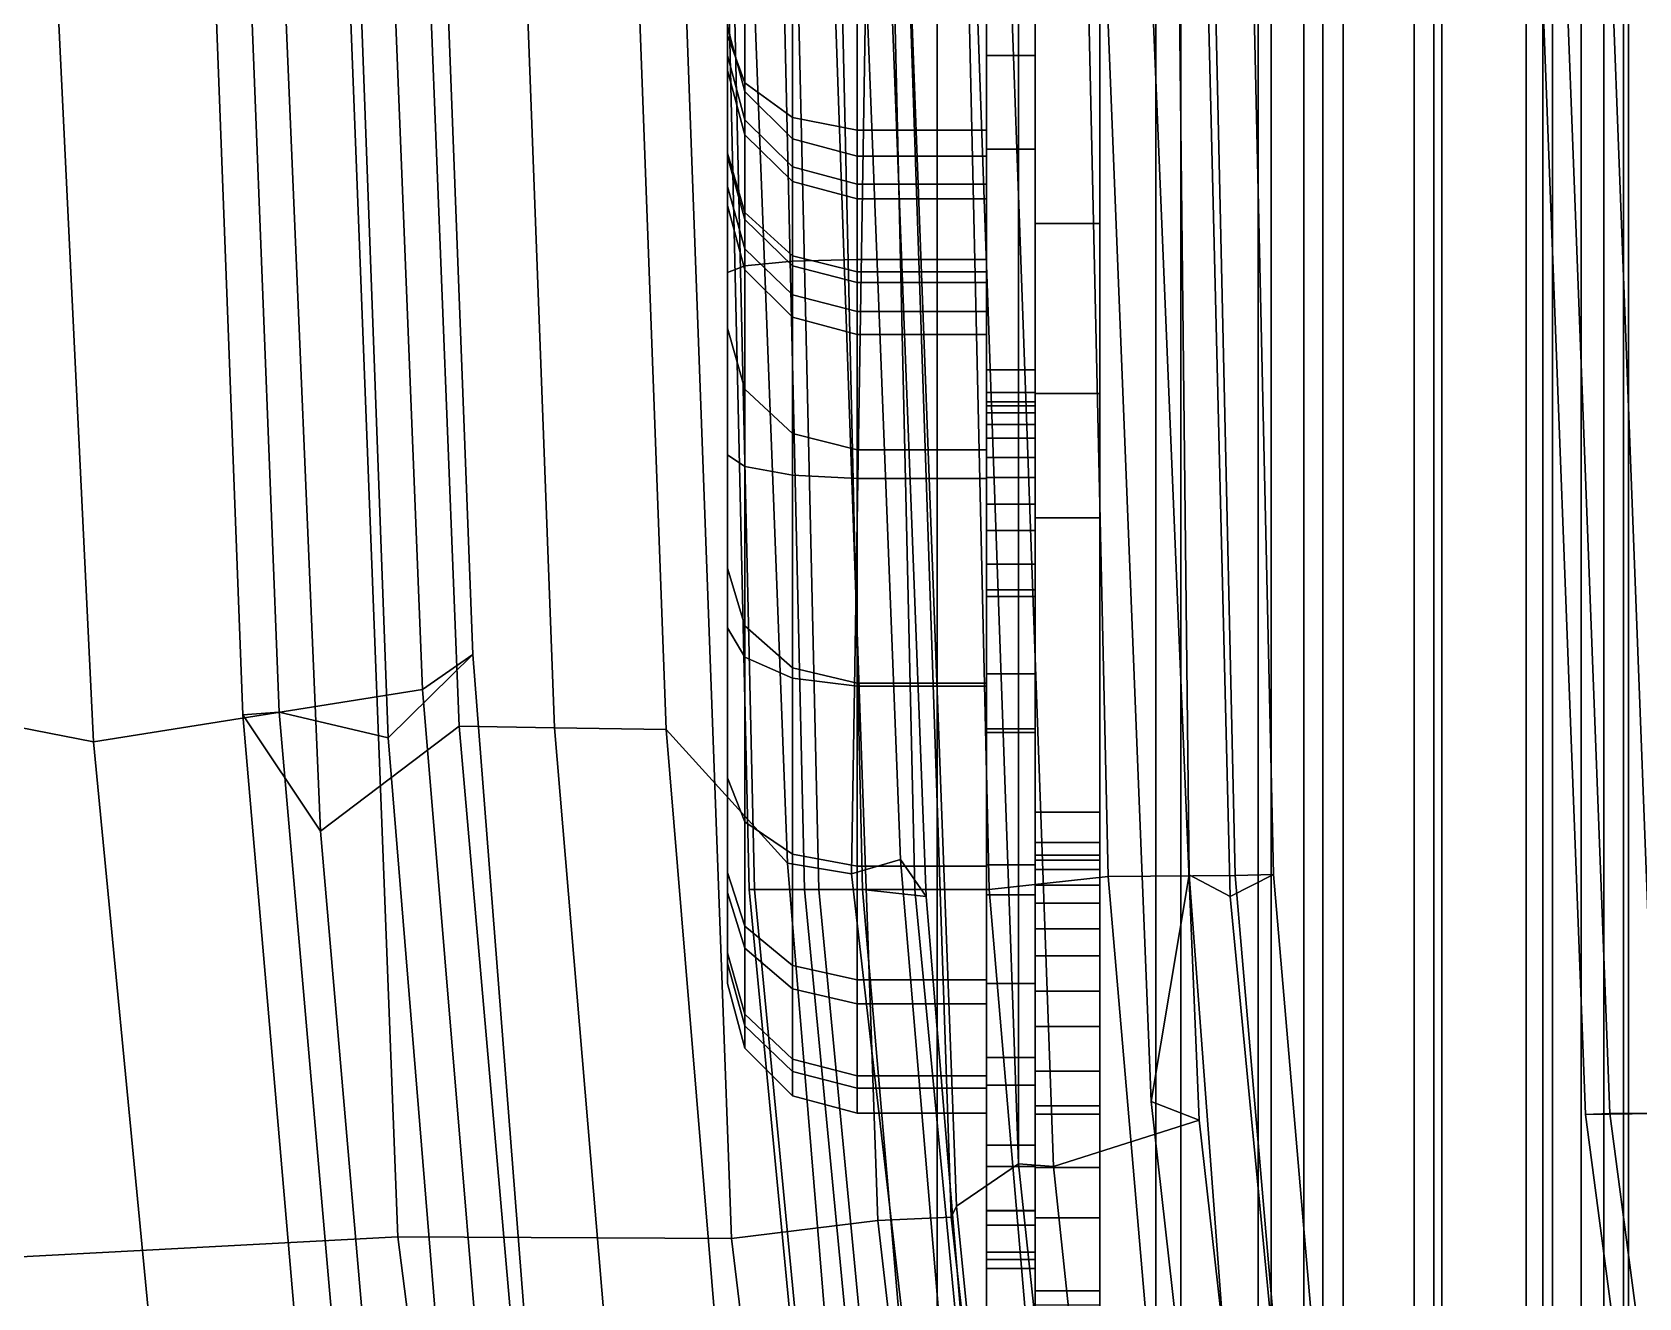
# Model space of a CAD drawing. Header units: inches. Extents: x -15.6 to 12, y -13.7 to 13.7.
# Drawn here: x -8.809 to -7.258, y -2.174 to -0.951 of the extents above; entities that cross this region are included whole.
import ezdxf

# ---------------------------------------------------------------- set-up
doc = ezdxf.new("R2010")
doc.units = ezdxf.units.IN
doc.header["$MEASUREMENT"] = 0
doc.layers.add('SEAT-FABRICBACK', color=5, linetype='Continuous')
doc.layers.add('SEAT-FRAME', color=5, linetype='Continuous')

msp = doc.modelspace()

# ---------------------------------------------------------------- linework, layer by layer
at = {"layer": 'SEAT-FABRICBACK'}
for points in [[(-9.037, -9.4579, 32.2068), (-7.9355, -8.6082, 29.1182), (-7.9355, 8.6082, 29.1182), (-9.037, 9.4579, 32.2068)], [(-7.9355, -8.6082, 29.1182), (-7.7, -8.4099, 28.5591), (-7.7, 8.4099, 28.5591), (-7.9355, 8.6082, 29.1182)], [(-7.4559, -8.18, 27.9964), (-7.4559, 8.18, 27.9964), (-7.7, 8.4099, 28.5591), (-7.7, -8.4099, 28.5591)], [(-7.4559, -8.18, 27.9964), (-7.2216, -7.9549, 27.4356), (-7.2216, 7.9549, 27.4356), (-7.4559, 8.18, 27.9964)], [(-7.3412, -6.7658, 20.9081), (-7.3412, 6.7658, 20.9081), (-7.0392, 6.7952, 22.1198), (-7.0392, -6.7952, 22.1198)], [(-7.3412, -6.7658, 20.9081), (-7.5433, -6.7367, 19.8783), (-7.5433, 6.7367, 19.8783), (-7.3412, 6.7658, 20.9081)], [(-7.613, -6.7152, 19.2665), (-7.613, 6.7152, 19.2665), (-7.5433, 6.7367, 19.8783), (-7.5433, -6.7367, 19.8783)], [(-7.613, -6.7152, 19.2665), (-7.6256, -6.6923, 18.5514), (-7.6256, 6.6923, 18.5514), (-7.613, 6.7152, 19.2665)], [(-7.6256, -6.6923, 18.5514), (-7.5814, -6.6746, 17.9716), (-7.5814, 6.6746, 17.9716), (-7.6256, 6.6923, 18.5514)], [(-7.5814, 6.6746, 17.9716), (-7.5814, -6.6746, 17.9716), (-7.4749, -6.6383, 17.2414), (-7.4749, 6.6383, 17.2414)], [(-7.3669, 6.5674, 16.6739), (-7.4749, 6.6383, 17.2414), (-7.4749, -6.6383, 17.2414), (-7.3669, -6.5674, 16.6739)], [(-7.3669, 6.5674, 16.6739), (-7.3669, -6.5674, 16.6739), (-7.3137, -6.4923, 16.3837), (-7.3137, 6.4923, 16.3837)], [(-7.2727, 6.34, 16.0652), (-7.3137, 6.4923, 16.3837), (-7.3137, -6.4923, 16.3837), (-7.2727, -6.34, 16.0652)], [(-7.2727, 6.34, 16.0652), (-7.2727, -6.34, 16.0652), (-7.268, -6.1222, 15.825), (-7.268, 6.1222, 15.825)], [(-7.2918, 5.8465, 15.657), (-7.268, 6.1222, 15.825), (-7.268, -6.1222, 15.825), (-7.2918, -5.8465, 15.657)], [(-7.2918, 5.8465, 15.657), (-7.2918, -5.8465, 15.657), (-7.3506, -5.4577, 15.5211), (-7.3506, 5.4577, 15.5211)], [(-7.4481, 4.922, 15.4322), (-7.3506, 5.4577, 15.5211), (-7.3506, -5.4577, 15.5211), (-7.4481, -4.922, 15.4322)], [(-7.4481, 4.922, 15.4322), (-7.4481, -4.922, 15.4322), (-7.5631, -4.3053, 15.3766), (-7.5631, 4.3053, 15.3766)], [(-7.7244, 3.2883, 15.3121), (-7.5631, 4.3053, 15.3766), (-7.5631, -4.3053, 15.3766), (-7.7244, -3.2883, 15.3121)], [(-7.7244, 3.2883, 15.3121), (-7.7244, -3.2883, 15.3121), (-7.8569, -2.0444, 15.2414), (-7.8569, 2.0444, 15.2414)], [(-7.9295, 0, 15.1931), (-7.8569, 2.0444, 15.2414), (-7.8569, -2.0444, 15.2414), (-7.9295, 0, 15.1931)]]:
    msp.add_3dface(points, dxfattribs=at)
at = {"layer": 'SEAT-FRAME'}
for points in [[(-8.8751, -2.1373, 16.3941), (-8.456, -2.115, 16.1767), (-8.538, 0, 16.15), (-8.963, 0, 16.3725)], [(-8.1339, -2.1166, 15.8273), (-8.212, 0, 15.7964), (-8.538, 0, 16.15), (-8.456, -2.115, 16.1767)], [(-8.1339, -2.1166, 15.8273), (-7.9927, -2.0993, 15.5434), (-8.0663, 0, 15.5098), (-8.212, 0, 15.7964)], [(-8.1521, 0, 13.7898), (-8.1116, -1.7795, 13.8186), (-8.1169, -1.7795, 13.9133), (-8.1574, 0.0002, 13.8845)], [(-8.1574, 0.0002, 13.8845), (-8.1169, -1.7795, 13.9133), (-8.0635, -1.7795, 13.9918), (-8.1041, 0, 13.963)], [(-8.0904, 0, 13.7177), (-8.0498, -1.7795, 13.7465), (-8.1116, -1.7795, 13.8186), (-8.1521, 0, 13.7898)], [(-8.1041, 0, 13.963), (-8.0635, -1.7795, 13.9918), (-8.0074, -1.7795, 14.0254), (-8.048, 0, 13.9966)], [(-7.9976, 0, 13.6981), (-7.957, -1.7795, 13.7268), (-8.0498, -1.7795, 13.7465), (-8.0904, 0, 13.7177)], [(-7.9218, -2.096, 15.2636), (-7.9927, 0, 15.2288), (-8.0663, 0, 15.5098), (-7.9927, -2.0993, 15.5434)], [(-8.0074, -1.7795, 14.0254), (-7.9459, -1.7863, 14.1933), (-7.9831, -0.824, 14.17), (-8.048, 0, 13.9966)], [(-7.9976, 0, 13.6981), (-7.9259, 0.0002, 13.7128), (-7.8853, -1.7795, 13.7416), (-7.957, -1.7795, 13.7268)], [(-7.9167, -2.0853, 15.2429), (-7.8569, -2.0444, 15.2414), (-7.9295, 0, 15.1931), (-7.9949, 0, 15.2038)], [(-7.9218, -2.096, 15.2636), (-7.9167, -2.0853, 15.2429), (-7.9949, 0, 15.2038), (-7.9927, 0, 15.2288)], [(-7.8569, -2.0444, 15.2414), (-7.8232, -2.0469, 15.225), (-7.8967, -0.0006, 15.1738), (-7.9295, 0, 15.1931)], [(-7.9259, 0.0002, 13.7128), (-7.81, 0, 13.7665), (-7.7702, -1.7669, 13.7946), (-7.8853, -1.7795, 13.7416)], [(-7.6824, -2.0022, 14.8365), (-7.7657, 0, 14.7943), (-7.8967, -0.0006, 15.1738), (-7.8232, -2.0469, 15.225)], [(-7.7657, 0, 14.7943), (-7.6824, -2.0022, 14.8365), (-7.7289, -1.9843, 14.7591), (-7.808, 0.0001, 14.7089)], [(-7.6921, -1.7653, 14.6934), (-7.7119, 0, 14.6907), (-7.808, 0.0001, 14.7089), (-7.7289, -1.9843, 14.7591)], [(-7.6921, -1.7653, 14.6934), (-7.6526, -1.7864, 14.6536), (-7.6962, 0, 14.6319), (-7.7119, 0, 14.6907)], [(-7.6962, 0, 14.6319), (-7.6526, -1.7864, 14.6536), (-7.6107, -1.765, 14.4), (-7.6503, 0, 14.3763)], [(-7.2479, 0, 17.8655), (-7.3623, 0, 17.7785), (-7.2861, -1.996, 17.8494), (-7.1717, -1.996, 17.9364)], [(-7.6874, 0, 13.9898), (-7.6476, -1.7659, 14.0159), (-7.7702, -1.7669, 13.7946), (-7.81, 0, 13.7665)], [(-7.6874, 0, 13.9898), (-7.6503, 0, 14.3763), (-7.6107, -1.765, 14.4), (-7.6476, -1.7659, 14.0159)], [(-7.3857, -0.0008, 17.6621), (-7.3181, 0, 17.34), (-7.2419, -1.996, 17.4108), (-7.3096, -1.9968, 17.733)], [(-7.3857, -0.0008, 17.6621), (-7.3096, -1.9968, 17.733), (-7.2861, -1.996, 17.8494), (-7.3623, 0, 17.7785)], [(-7.3181, 0, 17.34), (-7.0401, 0, 16.9979), (-6.9639, -1.996, 17.0688), (-7.2419, -1.996, 17.4108)], [(-7.8409, -0.9741, 16.7722), (-7.8877, -0.9741, 16.7722), (-7.8877, -0.6483, 16.7917), (-7.8409, -0.6483, 16.7917)], [(-8.4654, -1.6329, 15.3332), (-8.3837, -1.5525, 15.4907), (-8.4165, -0.693, 15.4743), (-8.4999, -0.7002, 15.3147)], [(-8.3837, -1.5525, 15.4907), (-8.4322, -1.5862, 15.6703), (-8.4638, -0.7989, 15.6547), (-8.4165, -0.693, 15.4743)], [(-8.5708, -1.6082, 15.2059), (-8.4654, -1.6329, 15.3332), (-8.4999, -0.7002, 15.3147), (-8.6027, -0.7863, 15.1891)], [(-8.6058, -1.6108, 15.0452), (-8.5708, -1.6082, 15.2059), (-8.6027, -0.7863, 15.1891), (-8.637, -0.7872, 15.0277)], [(-8.5308, -1.723, 14.7171), (-8.6058, -1.6108, 15.0452), (-8.637, -0.7872, 15.0277), (-8.5645, -0.9266, 14.6961)], [(-8.3969, -1.6216, 14.4117), (-8.5308, -1.723, 14.7171), (-8.5645, -0.9266, 14.6961), (-8.4296, -0.7908, 14.3908)], [(-8.3969, -1.6216, 14.4117), (-8.4296, -0.7908, 14.3908), (-8.3361, -0.7914, 14.3274), (-8.3048, -1.6234, 14.347)], [(-8.1377, -1.1834, 23.1001), (-8.121, -1.1771, 23.1623), (-8.121, -0.784, 23.1294), (-8.1377, -0.7882, 23.0671)], [(-8.1377, -0.7898, 17.5517), (-8.121, -0.8192, 17.4966), (-8.121, -1.0003, 17.6362), (-8.1377, -0.9544, 17.6787)], [(-8.121, -1.1771, 23.1623), (-8.0752, -1.1726, 23.2078), (-8.0752, -0.781, 23.1751), (-8.121, -0.784, 23.1294)], [(-8.0752, -1.1726, 23.2078), (-8.0127, -1.1709, 23.2244), (-8.0127, -0.7799, 23.1918), (-8.0752, -0.781, 23.1751)], [(-8.0127, -1.1709, 23.2244), (-7.8877, -1.1709, 23.2244), (-7.8877, -0.7799, 23.1918), (-8.0127, -0.7799, 23.1918)], [(-8.4638, -0.7989, 15.6547), (-8.4322, -1.5862, 15.6703), (-8.7499, -1.6368, 15.9719), (-8.7848, -0.9162, 15.9584)], [(-8.1971, -1.6251, 14.3135), (-8.3048, -1.6234, 14.347), (-8.3361, -0.7914, 14.3274), (-8.2279, -0.792, 14.2944)], [(-8.0799, -1.7541, 14.3187), (-8.1971, -1.6251, 14.3135), (-8.2279, -0.792, 14.2944), (-8.115, -0.8388, 14.2954)], [(-8.121, -0.8192, 17.4966), (-8.0752, -0.8408, 17.4562), (-8.0752, -1.0339, 17.6051), (-8.121, -1.0003, 17.6362)], [(-8.0064, -0.8374, 14.2321), (-7.9707, -1.7504, 14.2542), (-8.0181, -1.7644, 14.3064), (-8.0035, -0.864, 14.297)], [(-7.9459, -1.7863, 14.1933), (-7.9707, -1.7504, 14.2542), (-8.0064, -0.8374, 14.2321), (-7.9831, -0.824, 14.17)], [(-8.0181, -1.7644, 14.3064), (-8.0799, -1.7541, 14.3187), (-8.115, -0.8388, 14.2954), (-8.0035, -0.864, 14.297)], [(-8.0752, -0.8408, 17.4562), (-8.0127, -0.8486, 17.4414), (-8.0127, -1.0462, 17.5938), (-8.0752, -1.0339, 17.6051)], [(-7.8877, -1.0462, 17.5938), (-8.0127, -1.0462, 17.5938), (-8.0127, -0.8486, 17.4414), (-7.8877, -0.8486, 17.4414)], [(-7.8409, -0.851, 23.5598), (-7.8877, -0.851, 23.5598), (-7.8877, -1.0644, 23.5761), (-7.8409, -1.0644, 23.5761)], [(-7.7784, -0.8513, 23.9063), (-7.8409, -0.8513, 23.9063), (-7.8409, -1.1361, 23.9231), (-7.7784, -1.1361, 23.9231)], [(-7.7784, -1.3003, 16.4596), (-7.8409, -1.3003, 16.4596), (-7.8409, -0.8658, 16.4857), (-7.7784, -0.8658, 16.4857)], [(-8.7848, -0.9162, 15.9584), (-8.7499, -1.6368, 15.9719), (-8.938, -1.6002, 16.071), (-8.9712, -0.8869, 16.0593)], [(-8.1377, -0.9462, 19.4034), (-8.121, -1.0087, 19.4042), (-8.121, -1.0362, 19.9733), (-8.1377, -0.974, 19.9801)], [(-8.1377, -0.9885, 18.8277), (-8.121, -1.0505, 18.836), (-8.121, -1.0087, 19.4042), (-8.1377, -0.9462, 19.4034)], [(-8.1377, -0.9544, 17.6787), (-8.121, -1.0003, 17.6362), (-8.121, -1.1255, 17.8275), (-8.1377, -1.0683, 17.8526)], [(-8.1377, -1.0716, 20.5491), (-8.1377, -0.974, 19.9801), (-8.121, -1.0362, 19.9733), (-8.121, -1.1324, 20.5348)], [(-7.8409, -1.2995, 16.7457), (-7.8877, -1.2995, 16.7457), (-7.8877, -0.9741, 16.7722), (-7.8409, -0.9741, 16.7722)], [(-8.1377, -1.1004, 18.2613), (-8.121, -1.1608, 18.2771), (-8.121, -1.0505, 18.836), (-8.1377, -0.9885, 18.8277)], [(-8.121, -1.0003, 17.6362), (-8.0752, -1.0339, 17.6051), (-8.0752, -1.1674, 17.8092), (-8.121, -1.1255, 17.8275)], [(-8.121, -1.0087, 19.4042), (-8.0752, -1.0545, 19.4048), (-8.0752, -1.0816, 19.9683), (-8.121, -1.0362, 19.9733)], [(-8.121, -1.0505, 18.836), (-8.0752, -1.0958, 18.8421), (-8.0752, -1.0545, 19.4048), (-8.121, -1.0087, 19.4042)], [(-8.121, -1.1324, 20.5348), (-8.121, -1.0362, 19.9733), (-8.0752, -1.0816, 19.9683), (-8.0752, -1.177, 20.5244)], [(-8.0752, -1.0339, 17.6051), (-8.0127, -1.0462, 17.5938), (-8.0127, -1.1828, 17.8025), (-8.0752, -1.1674, 17.8092)], [(-8.121, -1.1608, 18.2771), (-8.0752, -1.2051, 18.2887), (-8.0752, -1.0958, 18.8421), (-8.121, -1.0505, 18.836)], [(-8.0752, -1.0545, 19.4048), (-8.0127, -1.0712, 19.405), (-8.0127, -1.0983, 19.9665), (-8.0752, -1.0816, 19.9683)], [(-8.0752, -1.0958, 18.8421), (-8.0127, -1.1124, 18.8444), (-8.0127, -1.0712, 19.405), (-8.0752, -1.0545, 19.4048)], [(-8.0127, -1.1828, 17.8025), (-8.0127, -1.0462, 17.5938), (-7.8877, -1.0462, 17.5938), (-7.8877, -1.1828, 17.8025)], [(-8.1377, -1.0683, 17.8526), (-8.121, -1.1255, 17.8275), (-8.121, -1.1811, 18.0493), (-8.1377, -1.1188, 18.0542)], [(-7.8409, -1.0644, 23.5761), (-7.8877, -1.0644, 23.5761), (-7.8877, -1.2775, 23.5959), (-7.8409, -1.2775, 23.5959)], [(-8.1377, -1.2374, 21.1021), (-8.1377, -1.0716, 20.5491), (-8.121, -1.1324, 20.5348), (-8.121, -1.2961, 21.0806)], [(-8.0752, -1.177, 20.5244), (-8.0752, -1.0816, 19.9683), (-8.0127, -1.0983, 19.9665), (-8.0127, -1.1933, 20.5206)], [(-7.8877, -1.0983, 19.9665), (-8.0127, -1.0983, 19.9665), (-8.0127, -1.0712, 19.405), (-7.8877, -1.0712, 19.405)], [(-7.8877, -1.0712, 19.405), (-8.0127, -1.0712, 19.405), (-8.0127, -1.1124, 18.8444), (-7.8877, -1.1124, 18.8444)], [(-8.1377, -1.1188, 18.0542), (-8.121, -1.1811, 18.0493), (-8.121, -1.1608, 18.2771), (-8.1377, -1.1004, 18.2613)], [(-8.0752, -1.2051, 18.2887), (-8.0127, -1.2213, 18.2929), (-8.0127, -1.1124, 18.8444), (-8.0752, -1.0958, 18.8421)], [(-7.8877, -1.1933, 20.5206), (-8.0127, -1.1933, 20.5206), (-8.0127, -1.0983, 19.9665), (-7.8877, -1.0983, 19.9665)], [(-7.8877, -1.1124, 18.8444), (-8.0127, -1.1124, 18.8444), (-8.0127, -1.2213, 18.2929), (-7.8877, -1.2213, 18.2929)], [(-8.121, -1.1255, 17.8275), (-8.0752, -1.1674, 17.8092), (-8.0752, -1.2267, 18.0457), (-8.121, -1.1811, 18.0493)], [(-8.121, -1.2961, 21.0806), (-8.121, -1.1324, 20.5348), (-8.0752, -1.177, 20.5244), (-8.0752, -1.339, 21.0648)], [(-7.7784, -1.1361, 23.9231), (-7.8409, -1.1361, 23.9231), (-7.8409, -1.4206, 23.9447), (-7.7784, -1.4206, 23.9447)], [(-8.121, -1.1811, 18.0493), (-8.0752, -1.2267, 18.0457), (-8.0752, -1.2051, 18.2887), (-8.121, -1.1608, 18.2771)], [(-8.1377, -1.3596, 23.0927), (-8.121, -1.371, 23.1542), (-8.121, -1.1771, 23.1623), (-8.1377, -1.1834, 23.1001)], [(-8.121, -1.371, 23.1542), (-8.0752, -1.3794, 23.1991), (-8.0752, -1.1726, 23.2078), (-8.121, -1.1771, 23.1623)], [(-8.0752, -1.1674, 17.8092), (-8.0127, -1.1828, 17.8025), (-8.0127, -1.2434, 18.0444), (-8.0752, -1.2267, 18.0457)], [(-8.0752, -1.3794, 23.1991), (-8.0127, -1.3824, 23.2156), (-8.0127, -1.1709, 23.2244), (-8.0752, -1.1726, 23.2078)], [(-8.0752, -1.339, 21.0648), (-8.0752, -1.177, 20.5244), (-8.0127, -1.1933, 20.5206), (-8.0127, -1.3547, 21.059)], [(-8.0127, -1.3824, 23.2156), (-7.8877, -1.3824, 23.2156), (-7.8877, -1.1709, 23.2244), (-8.0127, -1.1709, 23.2244)], [(-8.0127, -1.2434, 18.0444), (-8.0127, -1.1828, 17.8025), (-7.8877, -1.1828, 17.8025), (-7.8877, -1.2434, 18.0444)], [(-7.8877, -1.3547, 21.059), (-8.0127, -1.3547, 21.059), (-8.0127, -1.1933, 20.5206), (-7.8877, -1.1933, 20.5206)], [(-8.0752, -1.2267, 18.0457), (-8.0127, -1.2434, 18.0444), (-8.0127, -1.2213, 18.2929), (-8.0752, -1.2051, 18.2887)], [(-7.8877, -1.2213, 18.2929), (-8.0127, -1.2213, 18.2929), (-8.0127, -1.2434, 18.0444), (-7.8877, -1.2434, 18.0444)], [(-8.1377, -1.4691, 21.6309), (-8.1377, -1.2374, 21.1021), (-8.121, -1.2961, 21.0806), (-8.121, -1.5247, 21.6024)], [(-7.8409, -1.2775, 23.5959), (-7.8877, -1.2775, 23.5959), (-7.8877, -1.4902, 23.6192), (-7.8409, -1.4902, 23.6192)], [(-8.121, -1.5247, 21.6024), (-8.121, -1.2961, 21.0806), (-8.0752, -1.339, 21.0648), (-8.0752, -1.5654, 21.5815)], [(-7.8409, -1.6242, 16.7124), (-7.8877, -1.6242, 16.7124), (-7.8877, -1.2995, 16.7457), (-7.8409, -1.2995, 16.7457)], [(-7.7784, -1.7341, 16.4244), (-7.8409, -1.7341, 16.4244), (-7.8409, -1.3003, 16.4596), (-7.7784, -1.3003, 16.4596)], [(-7.8409, -1.3086, 20.0928), (-7.8877, -1.3086, 20.0928), (-7.8877, -1.319, 19.9778), (-7.8409, -1.319, 19.9778)], [(-7.8409, -1.3124, 20.2081), (-7.8877, -1.3124, 20.2081), (-7.8877, -1.3086, 20.0928), (-7.8409, -1.3086, 20.0928)], [(-7.8409, -1.3303, 20.3221), (-7.8877, -1.3303, 20.3221), (-7.8877, -1.3124, 20.2081), (-7.8409, -1.3124, 20.2081)], [(-7.8409, -1.319, 19.9778), (-7.8877, -1.319, 19.9778), (-7.8877, -1.3435, 19.865), (-7.8409, -1.3435, 19.865)], [(-7.8409, -1.3621, 20.433), (-7.8877, -1.3621, 20.433), (-7.8877, -1.3303, 20.3221), (-7.8409, -1.3303, 20.3221)], [(-8.0752, -1.5654, 21.5815), (-8.0752, -1.339, 21.0648), (-8.0127, -1.3547, 21.059), (-8.0127, -1.5803, 21.5739)], [(-7.8409, -1.3435, 19.865), (-7.8877, -1.3435, 19.865), (-7.8877, -1.3816, 19.7561), (-7.8409, -1.3816, 19.7561)], [(-8.1377, -1.5268, 23.0364), (-8.121, -1.555, 23.0922), (-8.121, -1.371, 23.1542), (-8.1377, -1.3596, 23.0927)], [(-7.8877, -1.5803, 21.5739), (-8.0127, -1.5803, 21.5739), (-8.0127, -1.3547, 21.059), (-7.8877, -1.3547, 21.059)], [(-7.8409, -1.4073, 20.5392), (-7.8877, -1.4073, 20.5392), (-7.8877, -1.3621, 20.433), (-7.8409, -1.3621, 20.433)], [(-8.121, -1.555, 23.0922), (-8.0752, -1.5755, 23.1331), (-8.0752, -1.3794, 23.1991), (-8.121, -1.371, 23.1542)], [(-8.0752, -1.5755, 23.1331), (-8.0127, -1.5831, 23.148), (-8.0127, -1.3824, 23.2156), (-8.0752, -1.3794, 23.1991)], [(-7.8877, -1.5831, 23.148), (-7.8877, -1.3824, 23.2156), (-8.0127, -1.3824, 23.2156), (-8.0127, -1.5831, 23.148)], [(-7.8409, -1.3816, 19.7561), (-7.8877, -1.3816, 19.7561), (-7.8877, -1.4328, 19.6527), (-7.8409, -1.4328, 19.6527)], [(-7.8409, -1.4652, 20.6391), (-7.8877, -1.4652, 20.6391), (-7.8877, -1.4073, 20.5392), (-7.8409, -1.4073, 20.5392)], [(-7.7784, -1.4206, 23.9447), (-7.8409, -1.4206, 23.9447), (-7.8409, -1.7047, 23.9711), (-7.7784, -1.7047, 23.9711)], [(-7.8409, -1.4328, 19.6527), (-7.8877, -1.4328, 19.6527), (-7.8877, -1.4964, 19.5564), (-7.8409, -1.4964, 19.5564)], [(-8.1377, -1.4691, 21.6309), (-8.121, -1.5247, 21.6024), (-8.121, -1.8149, 22.0927), (-8.1377, -1.7632, 22.1277)], [(-7.8877, -1.4652, 20.6391), (-7.8409, -1.4652, 20.6391), (-7.8409, -2.0263, 22.3637), (-7.8877, -2.0263, 22.3637)], [(-7.8409, -1.4902, 23.6192), (-7.8877, -1.4902, 23.6192), (-7.8877, -1.6277, 23.5751), (-7.8409, -1.6277, 23.5751)], [(-7.8409, -1.4964, 19.5564), (-7.8877, -1.4964, 19.5564), (-7.8877, -1.5713, 19.4686), (-7.8409, -1.5713, 19.4686)], [(-8.1377, -1.6716, 22.9356), (-8.121, -1.7142, 22.9813), (-8.121, -1.555, 23.0922), (-8.1377, -1.5268, 23.0364)], [(-8.121, -1.5247, 21.6024), (-8.0752, -1.5654, 21.5815), (-8.0752, -1.8528, 22.067), (-8.121, -1.8149, 22.0927)], [(-8.4654, -1.6329, 15.3332), (-8.3807, -2.6679, 15.3808), (-8.3024, -2.5978, 15.5344), (-8.3837, -1.5525, 15.4907)], [(-8.3837, -1.5525, 15.4907), (-8.3024, -2.5978, 15.5344), (-8.3464, -2.6193, 15.7161), (-8.4322, -1.5862, 15.6703)], [(-8.121, -1.7142, 22.9813), (-8.0752, -1.7454, 23.0148), (-8.0752, -1.5755, 23.1331), (-8.121, -1.555, 23.0922)], [(-8.0752, -1.5654, 21.5815), (-8.0127, -1.5803, 21.5739), (-8.0127, -1.8667, 22.0576), (-8.0752, -1.8528, 22.067)], [(-8.0752, -1.7454, 23.0148), (-8.0127, -1.7568, 23.027), (-8.0127, -1.5831, 23.148), (-8.0752, -1.5755, 23.1331)], [(-7.8877, -1.8667, 22.0576), (-8.0127, -1.8667, 22.0576), (-8.0127, -1.5803, 21.5739), (-7.8877, -1.5803, 21.5739)], [(-7.8877, -1.5713, 19.4686), (-7.8877, -2.2658, 18.1725), (-7.8409, -2.2658, 18.1725), (-7.8409, -1.5713, 19.4686)], [(-8.3464, -2.6193, 15.7161), (-8.6464, -2.7134, 16.0122), (-8.7499, -1.6368, 15.9719), (-8.4322, -1.5862, 15.6703)], [(-7.8877, -1.7568, 23.027), (-7.8877, -1.5831, 23.148), (-8.0127, -1.5831, 23.148), (-8.0127, -1.7568, 23.027)], [(-8.6464, -2.7134, 16.0122), (-8.8335, -2.7162, 16.1092), (-8.938, -1.6002, 16.071), (-8.7499, -1.6368, 15.9719)], [(-8.6058, -1.6108, 15.0452), (-8.5, -2.8409, 15.1057), (-8.4639, -2.8354, 15.2645), (-8.5708, -1.6082, 15.2059)], [(-8.5308, -1.723, 14.7171), (-8.4281, -2.9125, 14.7823), (-8.5, -2.8409, 15.1057), (-8.6058, -1.6108, 15.0452)], [(-8.5708, -1.6082, 15.2059), (-8.4639, -2.8354, 15.2645), (-8.3807, -2.6679, 15.3808), (-8.4654, -1.6329, 15.3332)], [(-8.3969, -1.6216, 14.4117), (-8.2884, -2.8629, 14.4824), (-8.4281, -2.9125, 14.7823), (-8.5308, -1.723, 14.7171)], [(-8.3048, -1.6234, 14.347), (-8.2001, -2.8665, 14.4149), (-8.2884, -2.8629, 14.4824), (-8.3969, -1.6216, 14.4117)], [(-8.0942, -2.8702, 14.3794), (-8.2001, -2.8665, 14.4149), (-8.3048, -1.6234, 14.347), (-8.1971, -1.6251, 14.3135)], [(-8.0799, -1.7541, 14.3187), (-7.9834, -2.9242, 14.3827), (-8.0942, -2.8702, 14.3794), (-8.1971, -1.6251, 14.3135)], [(-7.8409, -1.6242, 16.7124), (-7.8409, -1.7846, 16.7147), (-7.8877, -1.7846, 16.7147), (-7.8877, -1.6242, 16.7124)], [(-7.8409, -1.6277, 23.5751), (-7.8877, -1.6277, 23.5751), (-7.8877, -1.7557, 23.5082), (-7.8409, -1.7557, 23.5082)], [(-8.1377, -1.7825, 22.7983), (-8.121, -1.8362, 22.8303), (-8.121, -1.7142, 22.9813), (-8.1377, -1.6716, 22.9356)], [(-7.7784, -1.7047, 23.9711), (-7.8409, -1.7047, 23.9711), (-7.8409, -1.9884, 24.0023), (-7.7784, -1.9884, 24.0023)], [(-8.121, -1.8362, 22.8303), (-8.0752, -1.8755, 22.8537), (-8.0752, -1.7454, 23.0148), (-8.121, -1.7142, 22.9813)], [(-7.7784, -2.1671, 16.38), (-7.8409, -2.1671, 16.38), (-7.8409, -1.7341, 16.4244), (-7.7784, -1.7341, 16.4244)], [(-8.0752, -1.8755, 22.8537), (-8.0127, -1.8899, 22.8623), (-8.0127, -1.7568, 23.027), (-8.0752, -1.7454, 23.0148)], [(-7.9707, -1.7504, 14.2542), (-7.8667, -2.9846, 14.319), (-7.8834, -2.9394, 14.3988), (-8.0181, -1.7644, 14.3064)], [(-7.9459, -1.7863, 14.1933), (-7.8467, -2.9864, 14.2568), (-7.8667, -2.9846, 14.319), (-7.9707, -1.7504, 14.2542)], [(-7.7784, -1.7463, 20.2241), (-7.8409, -1.7463, 20.2241), (-7.8409, -1.7601, 20.0709), (-7.7784, -1.7601, 20.0709)], [(-7.7784, -1.7513, 20.3779), (-7.8409, -1.7513, 20.3779), (-7.8409, -1.7463, 20.2241), (-7.7784, -1.7463, 20.2241)], [(-7.7784, -1.7752, 20.5299), (-7.8409, -1.7752, 20.5299), (-7.8409, -1.7513, 20.3779), (-7.7784, -1.7513, 20.3779)], [(-8.1377, -1.7632, 22.1277), (-8.121, -1.8149, 22.0927), (-8.121, -1.9, 22.2671), (-8.1377, -1.8405, 22.2863)], [(-8.0181, -1.7644, 14.3064), (-7.8834, -2.9394, 14.3988), (-7.9834, -2.9242, 14.3827), (-8.0799, -1.7541, 14.3187)], [(-7.8877, -1.7568, 23.027), (-8.0127, -1.7568, 23.027), (-8.0127, -1.8899, 22.8623), (-7.8877, -1.8899, 22.8623)], [(-7.8409, -1.7557, 23.5082), (-7.8877, -1.7557, 23.5082), (-7.8877, -1.8703, 23.4205), (-7.8409, -1.8703, 23.4205)], [(-7.775, -3.067, 13.8198), (-7.8853, -1.7795, 13.7416), (-7.7702, -1.7669, 13.7946), (-7.6514, -3.1519, 13.8783)], [(-7.7784, -1.7601, 20.0709), (-7.8409, -1.7601, 20.0709), (-7.8409, -1.7928, 19.9205), (-7.7784, -1.7928, 19.9205)], [(-7.7702, -1.7669, 13.7946), (-7.6476, -1.7659, 14.0159), (-7.5286, -3.15, 14.0927), (-7.6514, -3.1519, 13.8783)], [(-7.6921, -1.7653, 14.6934), (-7.7289, -1.9843, 14.7591), (-7.5828, -3.2858, 14.8353), (-7.5786, -3.2864, 14.767)], [(-7.6921, -1.7653, 14.6934), (-7.5786, -3.2864, 14.767), (-7.5089, -3.2827, 14.7215), (-7.6526, -1.7864, 14.6536)], [(-7.6107, -1.765, 14.4), (-7.6526, -1.7864, 14.6536), (-7.5089, -3.2827, 14.7215), (-7.4922, -3.1485, 14.4687)], [(-7.6107, -1.765, 14.4), (-7.4922, -3.1485, 14.4687), (-7.5286, -3.15, 14.0927), (-7.6476, -1.7659, 14.0159)], [(-8.1377, -1.8506, 22.6355), (-8.121, -1.9111, 22.6512), (-8.121, -1.8362, 22.8303), (-8.1377, -1.7825, 22.7983)], [(-7.9403, -3.067, 14.0727), (-8.0635, -1.7795, 13.9918), (-8.1169, -1.7795, 13.9133), (-7.9936, -3.067, 13.9942)], [(-7.9936, -3.067, 13.9942), (-8.1169, -1.7795, 13.9133), (-8.1116, -1.7795, 13.8186), (-7.9883, -3.067, 13.8995)], [(-7.9883, -3.067, 13.8995), (-8.1116, -1.7795, 13.8186), (-8.0498, -1.7795, 13.7465), (-7.9266, -3.067, 13.8274)], [(-7.9403, -3.067, 14.0727), (-7.8971, -3.067, 14.1036), (-8.0074, -1.7795, 14.0254), (-8.0635, -1.7795, 13.9918)], [(-7.9266, -3.067, 13.8274), (-8.0498, -1.7795, 13.7465), (-7.957, -1.7795, 13.7268), (-7.8337, -3.067, 13.8078)], [(-8.0074, -1.7795, 14.0254), (-7.8971, -3.067, 14.1036), (-7.8467, -2.9864, 14.2568), (-7.9459, -1.7863, 14.1933)], [(-7.8337, -3.067, 13.8078), (-7.957, -1.7795, 13.7269), (-7.8853, -1.7795, 13.7416), (-7.775, -3.067, 13.8198)], [(-7.7784, -1.8176, 20.6778), (-7.8409, -1.8176, 20.6778), (-7.8409, -1.7752, 20.5299), (-7.7784, -1.7752, 20.5299)], [(-7.8409, -1.7846, 16.7147), (-7.8409, -1.9417, 16.7473), (-7.8877, -1.9417, 16.7473), (-7.8877, -1.7846, 16.7147)], [(-7.7784, -1.7928, 19.9205), (-7.8409, -1.7928, 19.9205), (-7.8409, -1.8436, 19.7753), (-7.7784, -1.8436, 19.7753)], [(-8.121, -1.8149, 22.0927), (-8.0752, -1.8528, 22.067), (-8.0752, -1.9435, 22.2531), (-8.121, -1.9, 22.2671)], [(-7.7784, -1.8778, 20.8194), (-7.8409, -1.8778, 20.8194), (-7.8409, -1.8176, 20.6778), (-7.7784, -1.8176, 20.6778)], [(-8.1377, -1.8405, 22.2863), (-8.121, -1.9, 22.2671), (-8.121, -1.9329, 22.4584), (-8.1377, -1.8704, 22.4602)], [(-8.121, -1.9111, 22.6512), (-8.0752, -1.9553, 22.6628), (-8.0752, -1.8755, 22.8537), (-8.121, -1.8362, 22.8303)], [(-7.7784, -1.8436, 19.7753), (-7.8409, -1.8436, 19.7753), (-7.8409, -1.9119, 19.6374), (-7.7784, -1.9119, 19.6374)], [(-8.1377, -1.8704, 22.4602), (-8.121, -1.9329, 22.4584), (-8.121, -1.9111, 22.6512), (-8.1377, -1.8506, 22.6355)], [(-8.0752, -1.8528, 22.067), (-8.0127, -1.8667, 22.0576), (-8.0127, -1.9595, 22.2479), (-8.0752, -1.9435, 22.2531)], [(-8.0752, -1.9553, 22.6628), (-8.0127, -1.9715, 22.667), (-8.0127, -1.8899, 22.8623), (-8.0752, -1.8755, 22.8537)], [(-7.8877, -1.9595, 22.2479), (-8.0127, -1.9595, 22.2479), (-8.0127, -1.8667, 22.0576), (-7.8877, -1.8667, 22.0576)], [(-7.8409, -1.8703, 23.4205), (-7.8877, -1.8703, 23.4205), (-7.8877, -1.9684, 23.3144), (-7.8409, -1.9684, 23.3144)], [(-7.8877, -1.8899, 22.8623), (-8.0127, -1.8899, 22.8623), (-8.0127, -1.9715, 22.667), (-7.8877, -1.9715, 22.667)], [(-7.7784, -1.955, 20.9525), (-7.8409, -1.955, 20.9525), (-7.8409, -1.8778, 20.8194), (-7.7784, -1.8778, 20.8194)], [(-8.121, -1.9, 22.2671), (-8.0752, -1.9435, 22.2531), (-8.0752, -1.9787, 22.4571), (-8.121, -1.9329, 22.4584)], [(-8.121, -1.9329, 22.4584), (-8.0752, -1.9787, 22.4571), (-8.0752, -1.9553, 22.6628), (-8.121, -1.9111, 22.6512)], [(-7.7784, -1.9119, 19.6374), (-7.8409, -1.9119, 19.6374), (-7.8409, -1.9966, 19.5089), (-7.7784, -1.9966, 19.5089)], [(-8.0752, -1.9435, 22.2531), (-8.0127, -1.9595, 22.2479), (-8.0127, -1.9954, 22.4566), (-8.0752, -1.9787, 22.4571)], [(-7.8409, -1.9417, 16.7473), (-7.8409, -2.0898, 16.8091), (-7.8877, -2.0898, 16.8091), (-7.8877, -1.9417, 16.7473)], [(-8.0752, -1.9787, 22.4571), (-8.0127, -1.9954, 22.4566), (-8.0127, -1.9715, 22.667), (-8.0752, -1.9553, 22.6628)], [(-7.8877, -1.9954, 22.4566), (-8.0127, -1.9954, 22.4566), (-8.0127, -1.9595, 22.2479), (-7.8877, -1.9595, 22.2479)], [(-7.8409, -1.9684, 23.3144), (-7.8877, -1.9684, 23.3144), (-7.8877, -2.0469, 23.1932), (-7.8409, -2.0469, 23.1932)], [(-7.7784, -2.048, 21.0751), (-7.8409, -2.048, 21.0751), (-7.8409, -1.955, 20.9525), (-7.7784, -1.955, 20.9525)], [(-7.8877, -1.9715, 22.667), (-8.0127, -1.9715, 22.667), (-8.0127, -1.9954, 22.4566), (-7.8877, -1.9954, 22.4566)], [(-7.5339, -3.3222, 14.9129), (-7.5828, -3.2858, 14.8353), (-7.7289, -1.9843, 14.7591), (-7.6824, -2.0022, 14.8365)], [(-7.7784, -1.9884, 24.0023), (-7.8409, -1.9884, 24.0023), (-7.8409, -2.1808, 24.0085), (-7.7784, -2.1808, 24.0085)], [(-7.7784, -1.9966, 19.5089), (-7.8409, -1.9966, 19.5089), (-7.8409, -2.0965, 19.3919), (-7.7784, -2.0965, 19.3919)], [(-7.123, -3.41, 17.8411), (-7.3096, -1.9968, 17.733), (-7.2419, -1.996, 17.4108), (-7.0554, -3.4092, 17.519)], [(-7.123, -3.41, 17.8411), (-7.0996, -3.4092, 17.9576), (-7.2861, -1.996, 17.8494), (-7.3096, -1.9968, 17.733)], [(-7.1717, -1.996, 17.9364), (-7.2861, -1.996, 17.8494), (-7.0996, -3.4092, 17.9576), (-6.9852, -3.4092, 18.0446)], [(-7.6824, -2.0022, 14.8365), (-7.8232, -2.0469, 15.225), (-7.6916, -3.288, 15.2971), (-7.5339, -3.3222, 14.9129)], [(-7.8409, -2.0895, 22.4935), (-7.8877, -2.0895, 22.4935), (-7.8877, -2.0263, 22.3637), (-7.8409, -2.0263, 22.3637)], [(-7.8109, -3.1477, 15.2958), (-7.7244, -3.2883, 15.3121), (-7.8569, -2.0444, 15.2414), (-7.9167, -2.0853, 15.2429)], [(-7.8409, -2.0469, 23.1932), (-7.8877, -2.0469, 23.1932), (-7.8877, -2.1036, 23.0604), (-7.8409, -2.1036, 23.0604)], [(-7.8569, -2.0444, 15.2414), (-7.7244, -3.2883, 15.3121), (-7.6916, -3.288, 15.2971), (-7.8232, -2.0469, 15.225)], [(-7.7784, -2.048, 21.0751), (-7.7784, -2.9737, 22.1516), (-7.8409, -2.9737, 22.1516), (-7.8409, -2.048, 21.0751)], [(-7.8109, -3.1477, 15.2958), (-7.9167, -2.0853, 15.2429), (-7.9218, -2.096, 15.2636), (-7.7831, -3.3327, 15.3317)], [(-7.8409, -2.1297, 22.6322), (-7.8877, -2.1297, 22.6322), (-7.8877, -2.0895, 22.4935), (-7.8409, -2.0895, 22.4935)], [(-7.8409, -2.0898, 16.8091), (-7.8409, -2.2235, 16.8977), (-7.8877, -2.2235, 16.8977), (-7.8877, -2.0898, 16.8091)], [(-7.8512, -3.3257, 15.6078), (-7.9927, -2.0993, 15.5434), (-8.1339, -2.1166, 15.8273), (-7.9852, -3.3458, 15.8856)], [(-7.8512, -3.3257, 15.6078), (-7.7831, -3.3327, 15.3317), (-7.9218, -2.096, 15.2636), (-7.9927, -2.0993, 15.5434)], [(-7.8409, -2.1036, 23.0604), (-7.8877, -2.1036, 23.0604), (-7.8877, -2.1368, 22.9199), (-7.8409, -2.1368, 22.9199)], [(-7.7784, -2.0965, 19.3919), (-7.8409, -2.0965, 19.3919), (-7.8409, -2.21, 19.288), (-7.7784, -2.21, 19.288)], [(-8.295, -3.3727, 16.2276), (-8.456, -2.115, 16.1767), (-8.8751, -2.1373, 16.3941), (-8.7051, -3.3925, 16.4349)], [(-8.295, -3.3727, 16.2276), (-7.9852, -3.3458, 15.8856), (-8.1339, -2.1166, 15.8273), (-8.456, -2.115, 16.1767)], [(-8.8751, -2.1373, 16.3941), (-9.0771, -2.2799, 16.3692), (-8.9215, -3.3881, 16.4185), (-8.7051, -3.3925, 16.4349)], [(-7.8409, -2.1456, 22.7758), (-7.8877, -2.1456, 22.7758), (-7.8877, -2.1297, 22.6322), (-7.8409, -2.1297, 22.6322)], [(-7.8409, -2.1368, 22.9199), (-7.8877, -2.1368, 22.9199), (-7.8877, -2.1456, 22.7758), (-7.8409, -2.1456, 22.7758)], [(-7.7784, -2.599, 16.3265), (-7.8409, -2.599, 16.3265), (-7.8409, -2.1671, 16.38), (-7.7784, -2.1671, 16.38)]]:
    msp.add_3dface(points, dxfattribs=at)
for points, invisible_edges in [([(-7.8877, -0.8486, 17.4414), (-7.8877, -0.5773, 17.324), (-7.8877, -0.6483, 16.7917), (-7.8877, -0.9741, 16.7722)], 10), ([(-7.8409, -1.1361, 23.9231), (-7.8877, -0.851, 23.5598), (-7.8877, -0.6374, 23.5472), (-7.8409, -0.8513, 23.9063)], 5), ([(-7.8409, -0.8658, 16.4857), (-7.8877, -0.6483, 16.7917), (-7.8877, -0.9741, 16.7722), (-7.8409, -1.3003, 16.4596)], 5), ([(-7.8409, -0.6374, 23.5472), (-7.8409, -0.851, 23.5598), (-7.7784, -1.1361, 23.9231), (-7.7784, -0.8513, 23.9063)], 10), ([(-7.8409, -0.9741, 16.7722), (-7.8409, -0.6483, 16.7917), (-7.7784, -0.8658, 16.4857), (-7.7784, -1.3003, 16.4596)], 10), ([(-8.1377, -0.7882, 23.0671), (-8.1377, -0.9462, 19.4034), (-8.1377, -0.974, 19.9801), (-8.1377, -1.0716, 20.5491)], 9), ([(-8.1377, -0.7882, 23.0671), (-8.1377, -1.0716, 20.5491), (-8.1377, -1.2374, 21.1021), (-8.1377, -1.4691, 21.6309)], 9), ([(-8.1377, -1.1834, 23.1001), (-8.1377, -0.7882, 23.0671), (-8.1377, -1.4691, 21.6309), (-8.1377, -1.7632, 22.1277)], 10), ([(-8.1377, -0.9462, 19.4034), (-8.1377, -0.7898, 17.5517), (-8.1377, -0.9544, 17.6787), (-8.1377, -0.9885, 18.8277)], 5), ([(-7.8877, -0.7799, 23.1918), (-7.8877, -1.1709, 23.2244), (-7.8877, -1.0644, 23.5761), (-7.8877, -0.851, 23.5598)], 10), ([(-7.8877, -1.0462, 17.5938), (-7.8877, -0.8486, 17.4414), (-7.8877, -0.9741, 16.7722), (-7.8877, -1.2995, 16.7457)], 10), ([(-7.8409, -1.4206, 23.9447), (-7.8877, -1.0644, 23.5761), (-7.8877, -0.851, 23.5598), (-7.8409, -1.1361, 23.9231)], 5), ([(-7.8409, -0.851, 23.5598), (-7.8409, -1.0644, 23.5761), (-7.7784, -1.4206, 23.9447), (-7.7784, -1.1361, 23.9231)], 10), ([(-8.1377, -1.1004, 18.2613), (-8.1377, -0.9885, 18.8277), (-8.1377, -0.9544, 17.6787), (-8.1377, -1.0683, 17.8526)], 10), ([(-7.8409, -1.3003, 16.4596), (-7.8877, -0.9741, 16.7722), (-7.8877, -1.2995, 16.7457), (-7.8409, -1.7341, 16.4244)], 5), ([(-7.8409, -1.2995, 16.7457), (-7.8409, -0.9741, 16.7722), (-7.7784, -1.3003, 16.4596), (-7.7784, -1.7341, 16.4244)], 10), ([(-7.8877, -1.1828, 17.8025), (-7.8877, -1.0462, 17.5938), (-7.8877, -1.7846, 16.7147), (-7.8877, -1.9417, 16.7473)], 10), ([(-7.8877, -1.0462, 17.5938), (-7.8877, -1.2995, 16.7457), (-7.8877, -1.6242, 16.7124), (-7.8877, -1.7846, 16.7147)], 9), ([(-8.1377, -1.1004, 18.2613), (-8.1377, -1.0683, 17.8526), (-8.1377, -1.1188, 18.0542)], 1), ([(-7.8877, -1.1709, 23.2244), (-7.8877, -1.3824, 23.2156), (-7.8877, -1.2775, 23.5959), (-7.8877, -1.0644, 23.5761)], 10), ([(-7.8409, -1.7047, 23.9711), (-7.8877, -1.2775, 23.5959), (-7.8877, -1.0644, 23.5761), (-7.8409, -1.4206, 23.9447)], 5), ([(-7.8409, -1.0644, 23.5761), (-7.8409, -1.2775, 23.5959), (-7.7784, -1.7047, 23.9711), (-7.7784, -1.4206, 23.9447)], 10), ([(-7.8877, -1.3435, 19.865), (-7.8877, -1.319, 19.9778), (-7.8877, -1.0983, 19.9665), (-7.8877, -1.0712, 19.405)], 10), ([(-7.8877, -1.0712, 19.405), (-7.8877, -1.4328, 19.6527), (-7.8877, -1.3816, 19.7561), (-7.8877, -1.3435, 19.865)], 9), ([(-7.8877, -1.0712, 19.405), (-7.8877, -1.5713, 19.4686), (-7.8877, -1.4964, 19.5564), (-7.8877, -1.4328, 19.6527)], 9), ([(-7.8877, -1.5713, 19.4686), (-7.8877, -1.0712, 19.405), (-7.8877, -1.1124, 18.8444), (-7.8877, -1.2213, 18.2929)], 9), ([(-7.8877, -1.3124, 20.2081), (-7.8877, -1.3303, 20.3221), (-7.8877, -1.1933, 20.5206), (-7.8877, -1.0983, 19.9665)], 10), ([(-7.8877, -1.0983, 19.9665), (-7.8877, -1.319, 19.9778), (-7.8877, -1.3086, 20.0928), (-7.8877, -1.3124, 20.2081)], 9), ([(-8.1377, -1.1834, 23.1001), (-8.1377, -1.7632, 22.1277), (-8.1377, -1.8405, 22.2863), (-8.1377, -1.3596, 23.0927)], 5), ([(-7.8877, -1.1828, 17.8025), (-7.8877, -2.4292, 17.1421), (-7.8877, -2.4937, 17.289), (-7.8877, -1.2434, 18.0444)], 5), ([(-7.8877, -1.1828, 17.8025), (-7.8877, -2.2235, 16.8977), (-7.8877, -2.338, 17.0101), (-7.8877, -2.4292, 17.1421)], 9), ([(-7.8877, -1.1828, 17.8025), (-7.8877, -1.9417, 16.7473), (-7.8877, -2.0898, 16.8091), (-7.8877, -2.2235, 16.8977)], 9), ([(-7.8877, -1.3547, 21.059), (-7.8877, -1.1933, 20.5206), (-7.8877, -1.4073, 20.5392), (-7.8877, -1.4652, 20.6391)], 10), ([(-7.8877, -1.1933, 20.5206), (-7.8877, -1.3303, 20.3221), (-7.8877, -1.3621, 20.433), (-7.8877, -1.4073, 20.5392)], 9), ([(-7.8877, -1.2213, 18.2929), (-7.8877, -1.2434, 18.0444), (-7.8877, -2.2658, 18.1725), (-7.8877, -1.5713, 19.4686)], 10), ([(-7.8877, -1.2434, 18.0444), (-7.8877, -2.5346, 17.6058), (-7.8877, -2.5095, 17.7642), (-7.8877, -2.4548, 17.915)], 9), ([(-7.8877, -1.2434, 18.0444), (-7.8877, -2.4937, 17.289), (-7.8877, -2.5293, 17.4454), (-7.8877, -2.5346, 17.6058)], 9), ([(-7.8877, -1.2434, 18.0444), (-7.8877, -2.4548, 17.915), (-7.8877, -2.3726, 18.0528), (-7.8877, -2.2658, 18.1725)], 9), ([(-7.8877, -1.3824, 23.2156), (-7.8877, -1.6277, 23.5751), (-7.8877, -1.4902, 23.6192), (-7.8877, -1.2775, 23.5959)], 9), ([(-7.8409, -1.9884, 24.0023), (-7.8877, -1.4902, 23.6192), (-7.8877, -1.2775, 23.5959), (-7.8409, -1.7047, 23.9711)], 5), ([(-7.8409, -1.2775, 23.5959), (-7.8409, -1.4902, 23.6192), (-7.7784, -1.9884, 24.0023), (-7.7784, -1.7047, 23.9711)], 10), ([(-7.8409, -1.7341, 16.4244), (-7.8877, -1.2995, 16.7457), (-7.8877, -1.6242, 16.7124), (-7.8409, -2.1671, 16.38)], 5), ([(-7.8409, -1.6242, 16.7124), (-7.8409, -1.2995, 16.7457), (-7.7784, -1.7341, 16.4244), (-7.7784, -2.1671, 16.38)], 10), ([(-7.8409, -1.7601, 20.0709), (-7.8877, -1.319, 19.9778), (-7.8877, -1.3086, 20.0928), (-7.8409, -1.7463, 20.2241)], 5), ([(-7.8409, -1.7463, 20.2241), (-7.8877, -1.3086, 20.0928), (-7.8877, -1.3124, 20.2081), (-7.8409, -1.7513, 20.3779)], 5), ([(-7.8409, -1.7513, 20.3779), (-7.8877, -1.3124, 20.2081), (-7.8877, -1.3303, 20.3221), (-7.8409, -1.7752, 20.5299)], 5), ([(-7.8409, -1.3086, 20.0928), (-7.8409, -1.319, 19.9778), (-7.7784, -1.7601, 20.0709), (-7.7784, -1.7463, 20.2241)], 10), ([(-7.8409, -1.3124, 20.2081), (-7.8409, -1.3086, 20.0928), (-7.7784, -1.7463, 20.2241), (-7.7784, -1.7513, 20.3779)], 10), ([(-7.8409, -1.3303, 20.3221), (-7.8409, -1.3124, 20.2081), (-7.7784, -1.7513, 20.3779), (-7.7784, -1.7752, 20.5299)], 10), ([(-7.8409, -1.7928, 19.9205), (-7.8877, -1.3435, 19.865), (-7.8877, -1.319, 19.9778), (-7.8409, -1.7601, 20.0709)], 5), ([(-7.8409, -1.7752, 20.5299), (-7.8877, -1.3303, 20.3221), (-7.8877, -1.3621, 20.433), (-7.8409, -1.8176, 20.6778)], 5), ([(-7.8409, -1.319, 19.9778), (-7.8409, -1.3435, 19.865), (-7.7784, -1.7928, 19.9205), (-7.7784, -1.7601, 20.0709)], 10), ([(-7.8409, -1.3621, 20.433), (-7.8409, -1.3303, 20.3221), (-7.7784, -1.7752, 20.5299), (-7.7784, -1.8176, 20.6778)], 10), ([(-7.8409, -1.8436, 19.7753), (-7.8877, -1.3816, 19.7561), (-7.8877, -1.3435, 19.865), (-7.8409, -1.7928, 19.9205)], 5), ([(-7.8409, -1.3435, 19.865), (-7.8409, -1.3816, 19.7561), (-7.7784, -1.8436, 19.7753), (-7.7784, -1.7928, 19.9205)], 10), ([(-8.1377, -1.3596, 23.0927), (-8.1377, -1.8405, 22.2863), (-8.1377, -1.8704, 22.4602), (-8.1377, -1.5268, 23.0364)], 5), ([(-7.8877, -1.5803, 21.5739), (-7.8877, -1.3547, 21.059), (-7.8877, -1.4652, 20.6391), (-7.8877, -1.8667, 22.0576)], 6), ([(-7.8409, -1.8176, 20.6778), (-7.8877, -1.3621, 20.433), (-7.8877, -1.4073, 20.5392), (-7.8409, -1.8778, 20.8194)], 5), ([(-7.8409, -1.4073, 20.5392), (-7.8409, -1.3621, 20.433), (-7.7784, -1.8176, 20.6778), (-7.7784, -1.8778, 20.8194)], 10), ([(-7.8409, -1.9119, 19.6374), (-7.8877, -1.4328, 19.6527), (-7.8877, -1.3816, 19.7561), (-7.8409, -1.8436, 19.7753)], 5), ([(-7.8877, -1.3824, 23.2156), (-7.8877, -1.5831, 23.148), (-7.8877, -1.7557, 23.5082), (-7.8877, -1.6277, 23.5751)], 10), ([(-7.8409, -1.3816, 19.7561), (-7.8409, -1.4328, 19.6527), (-7.7784, -1.9119, 19.6374), (-7.7784, -1.8436, 19.7753)], 10), ([(-7.8409, -1.8778, 20.8194), (-7.8877, -1.4073, 20.5392), (-7.8877, -1.4652, 20.6391), (-7.8409, -1.955, 20.9525)], 5), ([(-7.8409, -1.4652, 20.6391), (-7.8409, -1.4073, 20.5392), (-7.7784, -1.8778, 20.8194), (-7.7784, -1.955, 20.9525)], 10), ([(-7.8409, -1.9966, 19.5089), (-7.8877, -1.4964, 19.5564), (-7.8877, -1.4328, 19.6527), (-7.8409, -1.9119, 19.6374)], 5), ([(-7.8409, -1.4328, 19.6527), (-7.8409, -1.4964, 19.5564), (-7.7784, -1.9966, 19.5089), (-7.7784, -1.9119, 19.6374)], 10), ([(-7.8877, -1.9595, 22.2479), (-7.8877, -1.8667, 22.0576), (-7.8877, -1.4652, 20.6391), (-7.8877, -2.0263, 22.3637)], 10), ([(-7.8409, -2.048, 21.0751), (-7.8409, -1.955, 20.9525), (-7.8877, -1.4652, 20.6391), (-7.8877, -2.0263, 22.3637)], 10), ([(-7.8409, -1.4652, 20.6391), (-7.7784, -1.955, 20.9525), (-7.7784, -2.048, 21.0751), (-7.8409, -2.0263, 22.3637)], 5), ([(-7.8409, -2.1808, 24.0085), (-7.8409, -2.3715, 23.9818), (-7.8877, -1.4902, 23.6192), (-7.8409, -1.9884, 24.0023)], 6), ([(-7.8409, -2.5548, 23.923), (-7.8877, -1.6277, 23.5751), (-7.8877, -1.4902, 23.6192), (-7.8409, -2.3715, 23.9818)], 5), ([(-7.8409, -2.0965, 19.3919), (-7.8877, -1.5713, 19.4686), (-7.8877, -1.4964, 19.5564), (-7.8409, -1.9966, 19.5089)], 5), ([(-7.8409, -1.4902, 23.6192), (-7.7784, -2.3715, 23.9818), (-7.7784, -2.1808, 24.0085), (-7.7784, -1.9884, 24.0023)], 9), ([(-7.8409, -1.4902, 23.6192), (-7.8409, -1.6277, 23.5751), (-7.7784, -2.5548, 23.923), (-7.7784, -2.3715, 23.9818)], 10), ([(-7.8409, -1.4964, 19.5564), (-7.8409, -1.5713, 19.4686), (-7.7784, -2.0965, 19.3919), (-7.7784, -1.9966, 19.5089)], 10), ([(-8.1377, -1.5268, 23.0364), (-8.1377, -1.6986, 22.7483), (-8.1377, -1.7825, 22.7983), (-8.1377, -1.6716, 22.9356)], 3), ([(-7.8409, -2.3354, 19.1988), (-7.8409, -3.7151, 18.3403), (-7.8877, -2.2658, 18.1725), (-7.8877, -1.5713, 19.4686)], 10), ([(-7.8409, -2.21, 19.288), (-7.8409, -2.3354, 19.1988), (-7.8877, -1.5713, 19.4686), (-7.8409, -2.0965, 19.3919)], 6), ([(-7.8409, -2.2658, 18.1725), (-7.7784, -3.7151, 18.3403), (-7.7784, -2.3354, 19.1988), (-7.8409, -1.5713, 19.4686)], 5), ([(-7.8409, -1.5713, 19.4686), (-7.7784, -2.3354, 19.1988), (-7.7784, -2.21, 19.288), (-7.7784, -2.0965, 19.3919)], 9), ([(-7.8877, -1.5831, 23.148), (-7.8877, -1.7568, 23.027), (-7.8877, -1.8703, 23.4205), (-7.8877, -1.7557, 23.5082)], 10), ([(-7.8409, -2.1671, 16.38), (-7.8877, -1.6242, 16.7124), (-7.8877, -1.7846, 16.7147), (-7.8409, -2.599, 16.3265)], 5), ([(-7.8409, -2.7254, 23.8338), (-7.8877, -1.7557, 23.5082), (-7.8877, -1.6277, 23.5751), (-7.8409, -2.5548, 23.923)], 5), ([(-7.8409, -1.7846, 16.7147), (-7.8409, -1.6242, 16.7124), (-7.7784, -2.1671, 16.38), (-7.7784, -2.599, 16.3265)], 10), ([(-7.8409, -1.6277, 23.5751), (-7.8409, -1.7557, 23.5082), (-7.7784, -2.7254, 23.8338), (-7.7784, -2.5548, 23.923)], 10), ([(-8.1377, -1.7825, 22.7983), (-8.1377, -1.6986, 22.7483), (-8.1377, -1.8704, 22.4602), (-8.1377, -1.8506, 22.6355)], 3), ([(-7.8409, -3.1138, 23.4138), (-7.8877, -1.8703, 23.4205), (-7.8877, -1.7557, 23.5082), (-7.8409, -3.0091, 23.5754)], 5), ([(-7.8409, -2.8783, 23.7168), (-7.8409, -3.0091, 23.5754), (-7.8877, -1.7557, 23.5082), (-7.8409, -2.7254, 23.8338)], 6), ([(-7.8877, -2.1036, 23.0604), (-7.8877, -2.0469, 23.1932), (-7.8877, -1.7568, 23.027), (-7.8877, -1.8899, 22.8623)], 10), ([(-7.8877, -1.7568, 23.027), (-7.8877, -2.0469, 23.1932), (-7.8877, -1.9684, 23.3144), (-7.8877, -1.8703, 23.4205)], 9), ([(-7.8409, -1.7557, 23.5082), (-7.8409, -1.8703, 23.4205), (-7.7784, -3.1138, 23.4138), (-7.7784, -3.0091, 23.5754)], 10), ([(-7.8409, -1.7557, 23.5082), (-7.7784, -3.0091, 23.5754), (-7.7784, -2.8783, 23.7168), (-7.7784, -2.7254, 23.8338)], 9), ([(-7.8877, -1.9417, 16.7473), (-7.8877, -2.0898, 16.8091), (-7.8409, -2.599, 16.3265), (-7.8877, -1.7846, 16.7147)], 6), ([(-7.7784, -2.599, 16.3265), (-7.8409, -2.0898, 16.8091), (-7.8409, -1.9417, 16.7473), (-7.8409, -1.7846, 16.7147)], 9), ([(-7.8409, -3.1894, 23.2367), (-7.8877, -1.9684, 23.3144), (-7.8877, -1.8703, 23.4205), (-7.8409, -3.1138, 23.4138)], 5), ([(-7.8409, -1.8703, 23.4205), (-7.8409, -1.9684, 23.3144), (-7.7784, -3.1894, 23.2367), (-7.7784, -3.1138, 23.4138)], 10), ([(-7.8877, -2.1036, 23.0604), (-7.8877, -1.8899, 22.8623), (-7.8877, -1.9715, 22.667), (-7.8877, -2.1368, 22.9199)], 5), ([(-7.8877, -1.9954, 22.4566), (-7.8877, -1.9595, 22.2479), (-7.8877, -2.0263, 22.3637), (-7.8877, -2.0895, 22.4935)], 10), ([(-7.8409, -3.2337, 23.0493), (-7.8877, -2.0469, 23.1932), (-7.8877, -1.9684, 23.3144), (-7.8409, -3.1894, 23.2367)], 5), ([(-7.8409, -1.9684, 23.3144), (-7.8409, -2.0469, 23.1932), (-7.7784, -3.2337, 23.0493), (-7.7784, -3.1894, 23.2367)], 10), ([(-7.8877, -1.9715, 22.667), (-7.8877, -2.1297, 22.6322), (-7.8877, -2.1456, 22.7758), (-7.8877, -2.1368, 22.9199)], 9), ([(-7.8877, -1.9715, 22.667), (-7.8877, -1.9954, 22.4566), (-7.8877, -2.0895, 22.4935), (-7.8877, -2.1297, 22.6322)], 10), ([(-7.8409, -2.9737, 22.1516), (-7.8409, -2.048, 21.0751), (-7.8877, -2.0263, 22.3637), (-7.8409, -3.0863, 22.3078)], 6), ([(-7.8877, -2.0895, 22.4935), (-7.8877, -2.1297, 22.6322), (-7.8409, -3.0863, 22.3078), (-7.8877, -2.0263, 22.3637)], 6), ([(-7.8409, -2.0263, 22.3637), (-7.7784, -2.048, 21.0751), (-7.7784, -2.9737, 22.1516), (-7.7784, -3.0863, 22.3078)], 9), ([(-7.7784, -3.0863, 22.3078), (-7.8409, -2.1297, 22.6322), (-7.8409, -2.0895, 22.4935), (-7.8409, -2.0263, 22.3637)], 9), ([(-7.8409, -3.2454, 22.8572), (-7.8877, -2.1036, 23.0604), (-7.8877, -2.0469, 23.1932), (-7.8409, -3.2337, 23.0493)], 5), ([(-7.8409, -2.0469, 23.1932), (-7.8409, -2.1036, 23.0604), (-7.7784, -3.2454, 22.8572), (-7.7784, -3.2337, 23.0493)], 10), ([(-7.8409, -2.599, 16.3265), (-7.8877, -2.0898, 16.8091), (-7.8877, -2.2235, 16.8977), (-7.8409, -3.0297, 16.2638)], 5), ([(-7.8409, -2.2235, 16.8977), (-7.8409, -2.0898, 16.8091), (-7.7784, -2.599, 16.3265), (-7.7784, -3.0297, 16.2638)], 10), ([(-7.8877, -2.1368, 22.9199), (-7.8877, -2.1036, 23.0604), (-7.8409, -3.2454, 22.8572), (-7.8409, -3.2242, 22.6658)], 10), ([(-7.7784, -3.2454, 22.8572), (-7.8409, -2.1036, 23.0604), (-7.8409, -2.1368, 22.9199), (-7.7784, -3.2242, 22.6658)], 5), ([(-7.8409, -3.0863, 22.3078), (-7.8877, -2.1297, 22.6322), (-7.8877, -2.1456, 22.7758), (-7.8409, -3.1706, 22.4809)], 5), ([(-7.8409, -3.1706, 22.4809), (-7.8877, -2.1456, 22.7758), (-7.8877, -2.1368, 22.9199), (-7.8409, -3.2242, 22.6658)], 5), ([(-7.8409, -2.1456, 22.7758), (-7.8409, -2.1297, 22.6322), (-7.7784, -3.0863, 22.3078), (-7.7784, -3.1706, 22.4809)], 10), ([(-7.8409, -2.1368, 22.9199), (-7.8409, -2.1456, 22.7758), (-7.7784, -3.1706, 22.4809), (-7.7784, -3.2242, 22.6658)], 10)]:
    msp.add_3dface(points, dxfattribs=dict(at, invisible_edges=invisible_edges))

doc.saveas('drawing.dxf')
